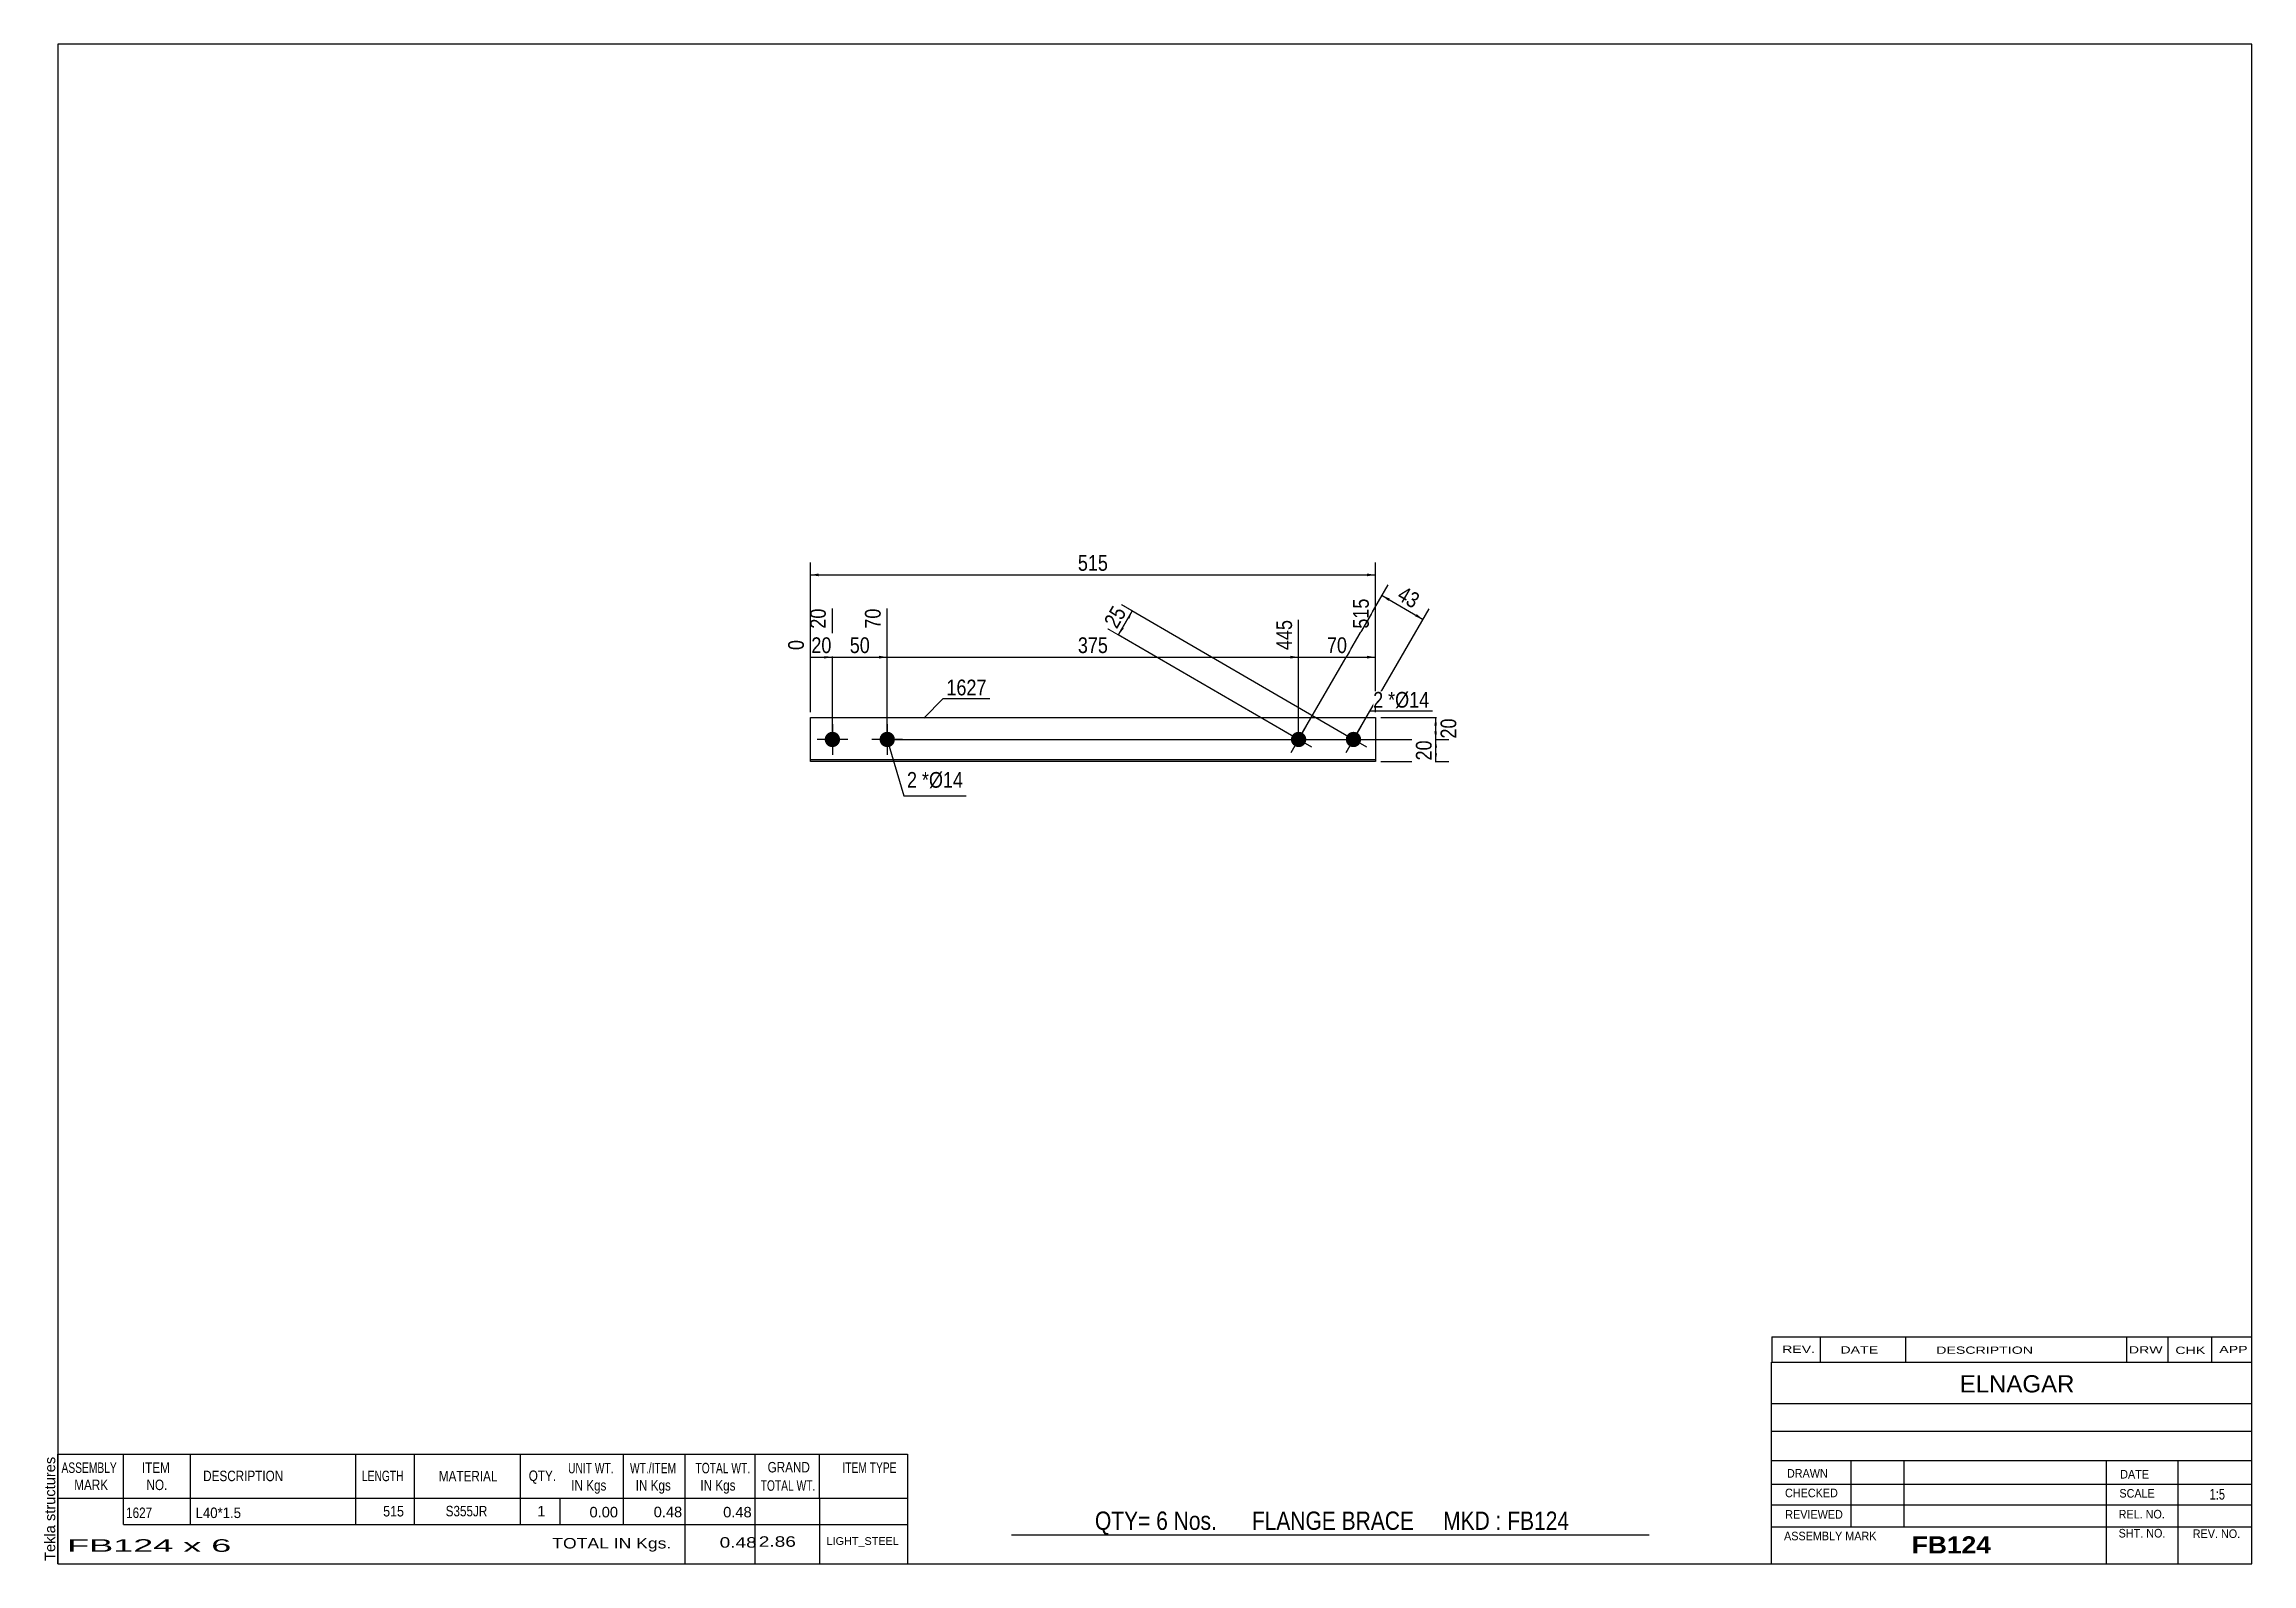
# Model space of a CAD drawing. Header units: millimetres. Extents: x 2 to 405, y 5 to 282.
import ezdxf

# ---------------------------------------------------------------- set-up
doc = ezdxf.new("R2010")
doc.units = ezdxf.units.MM
doc.styles.add('Arial', font='ARIAL.TTF', dxfattribs={"height": 0.2})
doc.styles.add('Arial Bold', font='ARIALBD.TTF', dxfattribs={"height": 0.2})
doc.styles.add('Arial Narrow', font='ARIALN.TTF', dxfattribs={"height": 0.2})

# ---------------------------------------------------------------- blocks, each defined once
blk = doc.blocks.new('Unknown-627393407-1544')
at = {"color": 5, "linetype": 'Continuous'}
for p, q in [((405, 282), (5, 282)), ((5, 282), (5, 5)), ((405, 5), (405, 282)), ((5, 5), (405, 5))]:
    blk.add_line(p, q, dxfattribs=at)
at = {"color": 174, "linetype": 'Continuous', "style": 'Arial'}
blk.add_text('Tekla structures', height=1.9102, rotation=90, dxfattribs=at).set_placement((4.5, 5.5))
blk = doc.blocks.new('Part-627393407-1227 - 1212')
at = {"color": 2, "linetype": 'Continuous'}
for p, q in [((142.2, 151.25), (142.2, 159.25)), ((142.2, 159.25), (245.2, 159.25)), ((245.2, 159.25), (245.2, 151.25)), ((245.2, 151.55), (142.2, 151.55)), ((245.2, 151.25), (142.2, 151.25))]:
    blk.add_line(p, q, dxfattribs=at)
blk = doc.blocks.new('Bolt-627393407-1228 - 1212')
at = {"linetype": 'Continuous'}
for points in [[(146.2, 153.85, -1), (146.2, 156.65, -1)], [(156.2, 153.85, -1), (156.2, 156.65, -1)]]:
    blk.add_hatch(color=3, dxfattribs=at).paths.add_polyline_path(points)
at = {"color": 3, "linetype": 'Continuous'}
for p, q in [((146.2, 158.05), (146.2, 152.45)), ((156.2, 158.05), (156.2, 152.45)), ((149, 155.25), (143.4, 155.25)), ((159, 155.25), (153.4, 155.25))]:
    blk.add_line(p, q, dxfattribs=at)
blk = doc.blocks.new('Bolt-627393407-1229 - 1212')
at = {"linetype": 'Continuous'}
blk.add_hatch(color=3, dxfattribs=at).paths.add_polyline_path([(230.5, 154.04, -1), (231.9, 156.46, -1)])
at = {"color": 3, "linetype": 'Continuous'}
for p, q in [((232.6, 157.67), (229.79, 152.83)), ((233.62, 153.84), (228.78, 156.66))]:
    blk.add_line(p, q, dxfattribs=at)
blk = doc.blocks.new('Bolt-627393407-1230 - 1212')
at = {"linetype": 'Continuous'}
blk.add_hatch(color=3, dxfattribs=at).paths.add_polyline_path([(240.5, 154.04, -1), (241.9, 156.46, -1)])
at = {"color": 3, "linetype": 'Continuous'}
for p, q in [((242.6, 157.67), (239.79, 152.83)), ((243.62, 153.84), (238.78, 156.66))]:
    blk.add_line(p, q, dxfattribs=at)
blk = doc.blocks.new('StraightDimension-627393407-1235 - 1212')
at = {"linetype": 'Continuous'}
blk.add_hatch(color=7, dxfattribs=at).paths.add_polyline_path([(243.7, 170.5), (245.2, 170.25), (243.7, 170)])
at = {"color": 7, "linetype": 'Continuous'}
for p, q in [((245.2, 160.25), (245.2, 180.93)), ((231.2, 156.25), (231.2, 177.03)), ((231.2, 170.25), (245.2, 170.25))]:
    blk.add_line(p, q, dxfattribs=at)
at = {"color": 0}
blk.add_wipeout([(240.63, 170.4), (240.63, 174.6), (235.77, 174.6), (235.77, 170.4)], dxfattribs=at)
at = {"color": 0, "linetype": 'Continuous'}
blk.add_wipeout([(244.6, 181.53), (240.4, 181.53), (240.4, 174.85), (244.6, 174.85)], dxfattribs=at)
at = {"color": 3, "linetype": 'Continuous', "style": 'Arial Narrow'}
blk.add_text('515', height=2.863, rotation=90.0002, dxfattribs=at).set_placement((244, 175.45))
at = {"color": 3, "style": 'Arial Narrow'}
blk.add_text('70', height=2.863, dxfattribs=at).set_placement((236.37, 171))
blk = doc.blocks.new('StraightDimension-627393407-1236 - 1212')
at = {"linetype": 'Continuous'}
blk.add_hatch(color=7, dxfattribs=at).paths.add_polyline_path([(229.7, 170.5), (231.2, 170.25), (229.7, 170)])
at = {"color": 7, "linetype": 'Continuous'}
for p, q in [((156.2, 156.25), (156.2, 179.11)), ((231.2, 156.25), (231.2, 177.03)), ((156.2, 170.25), (231.2, 170.25))]:
    blk.add_line(p, q, dxfattribs=at)
at = {"color": 0, "linetype": 'Continuous'}
blk.add_wipeout([(230.6, 177.63), (226.4, 177.63), (226.4, 170.95), (230.6, 170.95)], dxfattribs=at)
at = {"color": 0}
blk.add_wipeout([(197.04, 170.4), (197.04, 174.6), (190.36, 174.6), (190.36, 170.4)], dxfattribs=at)
at = {"color": 3, "style": 'Arial Narrow'}
blk.add_text('375', height=2.863, dxfattribs=at).set_placement((190.96, 171))
at = {"color": 3, "linetype": 'Continuous', "style": 'Arial Narrow'}
blk.add_text('445', height=2.863, rotation=90.0002, dxfattribs=at).set_placement((230, 171.55))
blk = doc.blocks.new('StraightDimension-627393407-1237 - 1212')
at = {"linetype": 'Continuous'}
blk.add_hatch(color=7, dxfattribs=at).paths.add_polyline_path([(154.7, 170.5), (156.2, 170.25), (154.7, 170)])
at = {"color": 7, "linetype": 'Continuous'}
for p, q in [((146.2, 156.25), (146.2, 179.11)), ((156.2, 156.25), (156.2, 179.11)), ((146.2, 170.25), (156.2, 170.25))]:
    blk.add_line(p, q, dxfattribs=at)
at = {"color": 0}
blk.add_wipeout([(153.63, 170.4), (153.63, 174.6), (148.77, 174.6), (148.77, 170.4)], dxfattribs=at)
at = {"color": 0, "linetype": 'Continuous'}
blk.add_wipeout([(155.6, 179.71), (151.4, 179.71), (151.4, 174.85), (155.6, 174.85)], dxfattribs=at)
at = {"color": 3, "linetype": 'Continuous', "style": 'Arial Narrow'}
blk.add_text('70', height=2.863, rotation=90.0002, dxfattribs=at).set_placement((155, 175.45))
at = {"color": 3, "style": 'Arial Narrow'}
blk.add_text('50', height=2.863, dxfattribs=at).set_placement((149.37, 171))
blk = doc.blocks.new('StraightDimension-627393407-1238 - 1212')
at = {"linetype": 'Continuous'}
blk.add_hatch(color=7, dxfattribs=at).paths.add_polyline_path([(144.7, 170.5), (146.2, 170.25), (144.7, 170)])
at = {"color": 7, "linetype": 'Continuous'}
for p, q in [((146.2, 156.25), (146.2, 179.11)), ((142.2, 160.25), (142.2, 173.38)), ((142.2, 170.25), (146.2, 170.25))]:
    blk.add_line(p, q, dxfattribs=at)
at = {"color": 0}
blk.add_wipeout([(146.63, 170.4), (146.63, 174.6), (141.77, 174.6), (141.77, 170.4)], dxfattribs=at)
at = {"color": 0, "linetype": 'Continuous'}
blk.add_wipeout([(145.6, 179.71), (141.4, 179.71), (141.4, 174.85), (145.6, 174.85)], dxfattribs=at)
blk.add_wipeout([(141.6, 173.98), (137.4, 173.98), (137.4, 170.95), (141.6, 170.95)], dxfattribs=at)
at = {"color": 3, "linetype": 'Continuous', "style": 'Arial Narrow'}
for s, height, p in [('20', 2.863, (145, 175.45)), ('0', 2.86, (141, 171.55))]:
    blk.add_text(s, height=height, rotation=90.0002, dxfattribs=at).set_placement(p)
at = {"color": 3, "style": 'Arial Narrow'}
blk.add_text('20', height=2.863, dxfattribs=at).set_placement((142.37, 171))
blk = doc.blocks.new('StraightDimension-627393407-1252 - 1212')
at = {"linetype": 'Continuous'}
for points in [[(143.7, 185), (142.2, 185.25), (143.7, 185.5)], [(243.7, 185.5), (245.2, 185.25), (243.7, 185)]]:
    blk.add_hatch(color=7, dxfattribs=at).paths.add_polyline_path(points)
at = {"color": 7, "linetype": 'Continuous'}
for p, q in [((142.2, 160.25), (142.2, 187.5)), ((142.2, 185.25), (245.2, 185.25)), ((245.2, 160.25), (245.2, 187.5))]:
    blk.add_line(p, q, dxfattribs=at)
at = {"color": 0}
blk.add_wipeout([(197.04, 185.4), (197.04, 189.6), (190.36, 189.6), (190.36, 185.4)], dxfattribs=at)
at = {"color": 3, "style": 'Arial Narrow'}
blk.add_text('515', height=2.863, dxfattribs=at).set_placement((190.96, 186))
blk = doc.blocks.new('StraightDimension-627393407-1256 - 1212')
at = {"linetype": 'Continuous'}
for points in [[(247.59, 180.5), (246.42, 181.47), (247.84, 180.94)], [(252.73, 178.1), (253.9, 177.13), (252.48, 177.67)]]:
    blk.add_hatch(color=7, dxfattribs=at).paths.add_polyline_path(points)
at = {"color": 7, "linetype": 'Continuous'}
for p, q in [((231.7, 156.11), (247.55, 183.42)), ((246.42, 181.47), (253.9, 177.13)), ((241.7, 156.11), (255.03, 179.08))]:
    blk.add_line(p, q, dxfattribs=at)
at = {"color": 0}
blk.add_wipeout([(252.34, 178.21), (254.44, 181.85), (250.24, 184.28), (248.14, 180.65)], dxfattribs=at)
at = {"color": 3, "style": 'Arial Narrow'}
blk.add_text('43', height=2.863, rotation=-30.1319, dxfattribs=at).set_placement((248.96, 180.87))
blk = doc.blocks.new('StraightDimension-627393407-1262 - 1212')
at = {"linetype": 'Continuous'}
for points in [[(199.91, 177.48), (200.88, 178.65), (200.34, 177.23)], [(199.33, 175.48), (198.36, 174.31), (198.9, 175.73)]]:
    blk.add_hatch(color=7, dxfattribs=at).paths.add_polyline_path(points)
at = {"color": 7, "linetype": 'Continuous'}
for p, q in [((198.36, 174.31), (200.88, 178.65)), ((240.33, 155.75), (198.93, 179.78)), ((230.33, 155.75), (196.41, 175.44))]:
    blk.add_line(p, q, dxfattribs=at)
at = {"color": 0}
blk.add_wipeout([(200.71, 178.66), (197.08, 180.77), (194.64, 176.57), (198.27, 174.46)], dxfattribs=at)
at = {"color": 3, "style": 'Arial Narrow'}
blk.add_text('25', height=2.863, rotation=59.8684, dxfattribs=at).set_placement((198.05, 175.28))
blk = doc.blocks.new('StraightDimension-627393407-1268 - 1212')
at = {"linetype": 'Continuous'}
for points in [[(255.95, 157.75), (256.2, 159.25), (256.45, 157.75)], [(256.45, 156.75), (256.2, 155.25), (255.95, 156.75)]]:
    blk.add_hatch(color=7, dxfattribs=at).paths.add_polyline_path(points)
at = {"color": 7, "linetype": 'Continuous'}
for p, q in [((246.2, 159.25), (258.45, 159.25)), ((256.2, 155.25), (256.2, 159.25)), ((157.2, 155.25), (258.45, 155.25))]:
    blk.add_line(p, q, dxfattribs=at)
at = {"color": 0}
blk.add_wipeout([(260.55, 159.68), (256.35, 159.68), (256.35, 154.82), (260.55, 154.82)], dxfattribs=at)
at = {"color": 3, "style": 'Arial Narrow'}
blk.add_text('20', height=2.863, rotation=90.0002, dxfattribs=at).set_placement((259.95, 155.42))
blk = doc.blocks.new('StraightDimension-627393407-1269 - 1212')
at = {"linetype": 'Continuous'}
for points in [[(255.95, 153.75), (256.2, 155.25), (256.45, 153.75)], [(256.45, 152.75), (256.2, 151.25), (255.95, 152.75)]]:
    blk.add_hatch(color=7, dxfattribs=at).paths.add_polyline_path(points)
at = {"color": 7, "linetype": 'Continuous'}
for p, q in [((157.2, 155.25), (258.6, 155.25)), ((256.2, 151.25), (256.2, 155.25)), ((246.2, 151.25), (258.6, 151.25))]:
    blk.add_line(p, q, dxfattribs=at)
at = {"color": 0}
blk.add_wipeout([(256.05, 155.68), (251.85, 155.68), (251.85, 150.82), (256.05, 150.82)], dxfattribs=at)
at = {"color": 3, "style": 'Arial Narrow'}
blk.add_text('20', height=2.863, rotation=90.0002, dxfattribs=at).set_placement((255.45, 151.42))
blk = doc.blocks.new('CBS_BOM-627393407-1555')
at = {"color": 7, "linetype": 'Continuous'}
for p, q in [((4.97, 16.97), (4.97, 24.97)), ((4.97, 24.97), (159.89, 24.97)), ((16.97, 16.97), (16.97, 24.97)), ((29.16, 16.97), (29.16, 24.97)), ((59.32, 16.97), (59.32, 24.97)), ((70, 16.97), (70, 24.97)), ((89.32, 16.97), (89.32, 24.97)), ((108.12, 16.97), (108.12, 24.97)), ((119.33, 16.97), (119.33, 24.97)), ((132.12, 16.97), (132.12, 24.97)), ((143.87, 16.97), (143.87, 24.97)), ((159.89, 24.96), (159.89, 16.98)), ((4.97, 16.97), (159.89, 16.97)), ((4.97, 12.17), (4.97, 16.97)), ((16.97, 12.17), (16.97, 16.97)), ((29.16, 12.17), (29.16, 16.97)), ((59.32, 12.17), (59.32, 16.97)), ((70, 12.17), (70, 16.97)), ((89.32, 12.17), (89.32, 16.97)), ((96.58, 12.17), (96.58, 16.97)), ((108.12, 12.17), (108.12, 16.97)), ((119.33, 12.17), (119.33, 16.97)), ((132.12, 12.17), (132.12, 16.97)), ((143.89, 12.17), (143.89, 16.97)), ((159.89, 16.97), (159.89, 12.17)), ((4.97, 4.97), (4.97, 12.15)), ((16.97, 12.17), (159.89, 12.17)), ((119.33, 4.97), (119.33, 12.15)), ((132.12, 4.97), (132.12, 12.15)), ((143.93, 4.97), (143.93, 12.15)), ((159.89, 12.17), (159.89, 4.97)), ((4.97, 4.97), (159.89, 4.97))]:
    blk.add_line(p, q, dxfattribs=at)
at = {"color": 3, "linetype": 'Continuous', "style": 'Arial'}
for s, height, width, p in [('ASSEMBLY', 1.91, 0.7, (5.65, 21.54)), ('MARK', 1.91, 0.8, (7.97, 18.41)), ('ITEM', 1.91, 0.8, (20.3, 21.54)), ('NO.', 1.91, 0.8, (21.15, 18.41)), ('DESCRIPTION', 1.9102, 0.8, (31.48, 20.04)), ('LENGTH', 1.91, 0.7, (60.43, 20.04)), ('MATERIAL', 1.91, 0.8, (74.45, 19.99)), ('QTY.', 1.91, 0.8, (90.84, 20.07)), ('UNIT WT.', 1.91, 0.7, (98.01, 21.47)), ('IN Kgs', 1.91, 0.8, (98.59, 18.33)), ('WT./ITEM', 1.91, 0.7, (109.3, 21.47)), ('IN Kgs', 1.91, 0.8, (110.34, 18.33)), ('TOTAL WT.', 1.91, 0.7, (121.24, 21.47)), ('IN Kgs', 1.91, 0.8, (122.13, 18.33)), ('TOTAL WT.', 1.91, 0.7, (133.13, 18.29)), ('GRAND', 1.91, 0.8, (134.39, 21.63)), ('ITEM TYPE', 1.91, 0.7, (148.03, 21.55))]:
    blk.add_text(s, height=height, dxfattribs=dict(at, width=width)).set_placement(p)
at = {"color": 7, "linetype": 'Continuous', "style": 'Arial'}
for s, width, p in [('1627', 0.8, (17.43, 13.32)), ('L40*1.5', 0.9, (30.1, 13.32)), ('515', 0.85, (64.3, 13.6)), ('S355JR', 0.8, (75.69, 13.63))]:
    blk.add_text(s, height=1.91, dxfattribs=dict(at, width=width)).set_placement(p)
for s, p in [('1', (92.41, 13.63)), ('0.00', (101.92, 13.44)), ('0.48', (113.62, 13.47)), ('0.48', (126.29, 13.44))]:
    blk.add_text(s, height=1.91, dxfattribs=at).set_placement(p)
at = {"color": 6, "linetype": 'Continuous', "style": 'Arial'}
for s, height, width, p in [('FB124 x 6', 2.292, 2.05, (6.69, 7.16)), ('TOTAL IN Kgs.', 1.9102, 1.2, (95.13, 7.77)), ('0.48', 1.91, 1.3, (125.65, 7.92)), ('2.86', 1.91, 1.3, (132.79, 8.08))]:
    blk.add_text(s, height=height, dxfattribs=dict(at, width=width)).set_placement(p)
blk.add_text('LIGHT_STEEL', height=1.4135, dxfattribs=at).set_placement((145.14, 8.42))
blk = doc.blocks.new('CBS_CALLOFF-627393407-1556')
at = {"color": 7, "linetype": 'Continuous'}
blk.add_line((178.88, 10.27), (295.11, 10.25), dxfattribs=at)
at = {"color": 3, "linetype": 'Continuous', "style": 'Arial Narrow'}
blk.add_text('QTY= 6 Nos.      FLANGE BRACE     MKD : FB124', height=3.3405, dxfattribs=at).set_placement((194.07, 11.16))
blk = doc.blocks.new('CBS_NAME_BLOG-627393407-1557')
at = {"color": 7, "linetype": 'Continuous'}
for p, q in [((317.41, 41.75), (404.93, 41.75)), ((317.41, 5.04), (317.41, 41.75)), ((317.41, 34.21), (404.93, 34.21)), ((317.48, 29.16), (405, 29.16)), ((317.41, 23.79), (404.93, 23.79)), ((331.93, 11.68), (331.93, 23.78)), ((341.62, 11.71), (341.62, 23.78)), ((378.53, 5.04), (378.53, 23.77)), ((391.58, 5.04), (391.58, 23.78)), ((317.42, 19.49), (405, 19.51)), ((317.41, 15.74), (404.93, 15.74)), ((317.41, 11.7), (404.93, 11.7)), ((317.41, 5), (405, 5))]:
    blk.add_line(p, q, dxfattribs=at)
at = {"color": 3, "linetype": 'Continuous', "style": 'Arial'}
blk.add_text('ELNAGAR', height=3.133, dxfattribs=at).set_placement((351.73, 36.22))
at = {"color": 3, "linetype": 'Continuous'}
for s, height, style, width, p in [('DRAWN', 1.566, 'Arial', 0.9, (320.24, 20.68)), ('DATE', 1.566, 'Arial', 0.9, (381, 20.52)), ('CHECKED', 1.566, 'Arial', 0.9, (319.89, 17.11)), ('SCALE', 1.566, 'Arial', 0.9, (380.85, 17.04)), ('1:5', 1.957, 'Arial Narrow', 0.9, (397.3, 16.68)), ('REVIEWED', 1.566, 'Arial', 0.9, (319.93, 13.19)), ('REL. NO.', 1.566, 'Arial', 0.9, (380.71, 13.24)), ('ASSEMBLY MARK', 1.5663, 'Arial', 0.9, (319.71, 9.26)), ('FB124', 3.131, 'Arial Bold', 1.1, (342.99, 6.86)), ('SHT. NO.', 1.566, 'Arial', 0.9, (380.71, 9.77)), ('REV. NO.', 1.566, 'Arial', 0.9, (394.23, 9.68))]:
    blk.add_text(s, height=height, dxfattribs=dict(at, style=style, width=width)).set_placement(p)
blk = doc.blocks.new('CBS_REVISION-627393407-1558')
at = {"color": 7, "linetype": 'Continuous'}
for p, q in [((317.49, 46.38), (404.99, 46.38)), ((317.49, 46.38), (317.49, 41.75)), ((326.29, 46.38), (326.29, 41.75)), ((341.88, 46.38), (341.88, 41.81)), ((382.14, 46.38), (382.14, 41.75)), ((389.68, 46.38), (389.68, 41.75)), ((397.63, 46.38), (397.63, 41.75)), ((317.49, 41.75), (404.99, 41.75))]:
    blk.add_line(p, q, dxfattribs=at)
at = {"color": 7, "style": 'Arial Narrow', "width": 1.7}
for s, height, p in [('REV.', 1.326, (319.35, 43.43)), ('DATE', 1.326, (329.98, 43.31)), ('DESCRIPTION', 1.3257, (347.46, 43.26)), ('DRW', 1.326, (382.57, 43.32)), ('CHK', 1.326, (391.06, 43.23)), ('APP', 1.326, (399.06, 43.38))]:
    blk.add_text(s, height=height, dxfattribs=at).set_placement(p)
blk = doc.blocks.new('Mark-627393407-1277 - 1212')
at = {"color": 0}
blk.add_wipeout([(174.31, 163.29), (174.31, 166.29), (166.99, 166.29), (166.99, 163.29)], dxfattribs=at)
blk.add_wipeout([(174.31, 163.29), (174.31, 166.29), (166.99, 166.29), (166.99, 163.29)], dxfattribs=at)
at = {"color": 7, "linetype": 'Continuous'}
for p, q in [((162.86, 159.15), (166.39, 162.69)), ((166.39, 162.69), (174.91, 162.69))]:
    blk.add_line(p, q, dxfattribs=at)
at = {"color": 3, "style": 'Arial Narrow'}
blk.add_text('1627', height=2.863, dxfattribs=at).set_placement((166.99, 163.29))
blk = doc.blocks.new('MarkSet-627393407-1282 - 1212')
at = {"color": 0}
blk.add_wipeout([(246.63, 161.05), (246.63, 164.05), (244.8, 164.05), (244.8, 161.05)], dxfattribs=at)
blk.add_wipeout([(246.63, 161.05), (246.63, 164.05), (244.8, 164.05), (244.8, 161.05)], dxfattribs=at)
at = {"color": 7, "linetype": 'Continuous'}
blk.add_line((241.2, 155.25), (244.2, 160.45), dxfattribs=at)
at = {"color": 0}
blk.add_wipeout([(248.8, 161.05), (248.8, 164.05), (247.53, 164.05), (247.53, 161.05)], dxfattribs=at)
blk.add_wipeout([(248.8, 161.05), (248.8, 164.05), (247.53, 164.05), (247.53, 161.05)], dxfattribs=at)
at = {"color": 3, "style": 'Arial Narrow'}
blk.add_text('2', height=2.86, dxfattribs=at).set_placement((244.8, 161.05))
at = {"color": 0}
blk.add_wipeout([(255.02, 161.05), (255.02, 164.05), (248.8, 164.05), (248.8, 161.05)], dxfattribs=at)
blk.add_wipeout([(255.02, 161.05), (255.02, 164.05), (248.8, 164.05), (248.8, 161.05)], dxfattribs=at)
at = {"color": 7, "linetype": 'Continuous'}
blk.add_line((244.2, 160.45), (255.62, 160.45), dxfattribs=at)
at = {"color": 3, "style": 'Arial Narrow'}
for s, height, p in [('*', 2.86, (247.53, 161.05)), ('Ø14', 2.863, (248.8, 161.05))]:
    blk.add_text(s, height=height, dxfattribs=at).set_placement(p)
blk = doc.blocks.new('Mark-627393407-1285 - 1212')
at = {"color": 0}
blk.add_wipeout([(161.63, 146.45), (161.63, 149.45), (159.8, 149.45), (159.8, 146.45)], dxfattribs=at)
blk.add_wipeout([(161.63, 146.45), (161.63, 149.45), (159.8, 149.45), (159.8, 146.45)], dxfattribs=at)
at = {"color": 7, "linetype": 'Continuous'}
blk.add_line((156.2, 155.25), (159.2, 144.95), dxfattribs=at)
at = {"color": 0}
blk.add_wipeout([(163.81, 146.45), (163.81, 149.45), (162.53, 149.45), (162.53, 146.45)], dxfattribs=at)
blk.add_wipeout([(163.81, 146.45), (163.81, 149.45), (162.53, 149.45), (162.53, 146.45)], dxfattribs=at)
at = {"color": 3, "style": 'Arial Narrow'}
blk.add_text('2', height=2.86, dxfattribs=at).set_placement((159.8, 146.45))
at = {"color": 0}
blk.add_wipeout([(170.02, 146.45), (170.02, 149.45), (163.81, 149.45), (163.81, 146.45)], dxfattribs=at)
blk.add_wipeout([(170.02, 146.45), (170.02, 149.45), (163.81, 149.45), (163.81, 146.45)], dxfattribs=at)
at = {"color": 7, "linetype": 'Continuous'}
blk.add_line((159.2, 144.95), (170.62, 144.95), dxfattribs=at)
at = {"color": 3, "style": 'Arial Narrow'}
for s, height, p in [('*', 2.86, (162.53, 146.45)), ('Ø14', 2.863, (163.81, 146.45))]:
    blk.add_text(s, height=height, dxfattribs=at).set_placement(p)

msp = doc.modelspace()

# ---------------------------------------------------------------- block references
for name in ['Unknown-627393407-1544', 'Part-627393407-1227 - 1212', 'Bolt-627393407-1228 - 1212', 'Bolt-627393407-1229 - 1212', 'Bolt-627393407-1230 - 1212', 'CBS_REVISION-627393407-1558', 'CBS_NAME_BLOG-627393407-1557', 'CBS_BOM-627393407-1555', 'CBS_CALLOFF-627393407-1556']:
    msp.add_blockref(name, (0, 0))

# ---------------------------------------------------------------- next in the draw order: block references
msp.add_blockref('StraightDimension-627393407-1235 - 1212', (0, 0))

# ---------------------------------------------------------------- next in the draw order: block references
msp.add_blockref('StraightDimension-627393407-1236 - 1212', (0, 0))

# ---------------------------------------------------------------- next in the draw order: block references
msp.add_blockref('StraightDimension-627393407-1237 - 1212', (0, 0))

# ---------------------------------------------------------------- next in the draw order: block references
msp.add_blockref('StraightDimension-627393407-1238 - 1212', (0, 0))

# ---------------------------------------------------------------- next in the draw order: block references
msp.add_blockref('StraightDimension-627393407-1252 - 1212', (0, 0))

# ---------------------------------------------------------------- next in the draw order: block references
msp.add_blockref('StraightDimension-627393407-1256 - 1212', (0, 0))

# ---------------------------------------------------------------- next in the draw order: block references
msp.add_blockref('StraightDimension-627393407-1262 - 1212', (0, 0))

# ---------------------------------------------------------------- next in the draw order: block references
msp.add_blockref('StraightDimension-627393407-1268 - 1212', (0, 0))

# ---------------------------------------------------------------- next in the draw order: block references
for name in ['Mark-627393407-1277 - 1212', 'StraightDimension-627393407-1269 - 1212']:
    msp.add_blockref(name, (0, 0))

# ---------------------------------------------------------------- next in the draw order: block references
for name in ['MarkSet-627393407-1282 - 1212', 'Mark-627393407-1285 - 1212']:
    msp.add_blockref(name, (0, 0))

doc.saveas('drawing.dxf')
